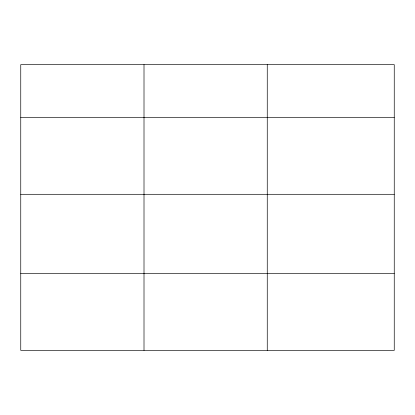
<?xml version="1.0" encoding="UTF-8"?>
<svg xmlns="http://www.w3.org/2000/svg" width="415" height="415" viewBox="0 0 415 415"><rect width="100%" height="100%" fill="white"/><g stroke="black" fill="none" stroke-linecap="round" stroke-linejoin="round"><path stroke-width="0.62" d="M394.25 194.303L394.25 64.636L20.75 64.636L20.75 350.364L394.25 350.364L394.25 194.303L20.75 194.303M20.75 117.44L394.25 117.44M20.75 273.495L394.25 273.495M267.26 64.636L267.26 350.364M144.005 64.636L144.005 350.364"/></g></svg>
